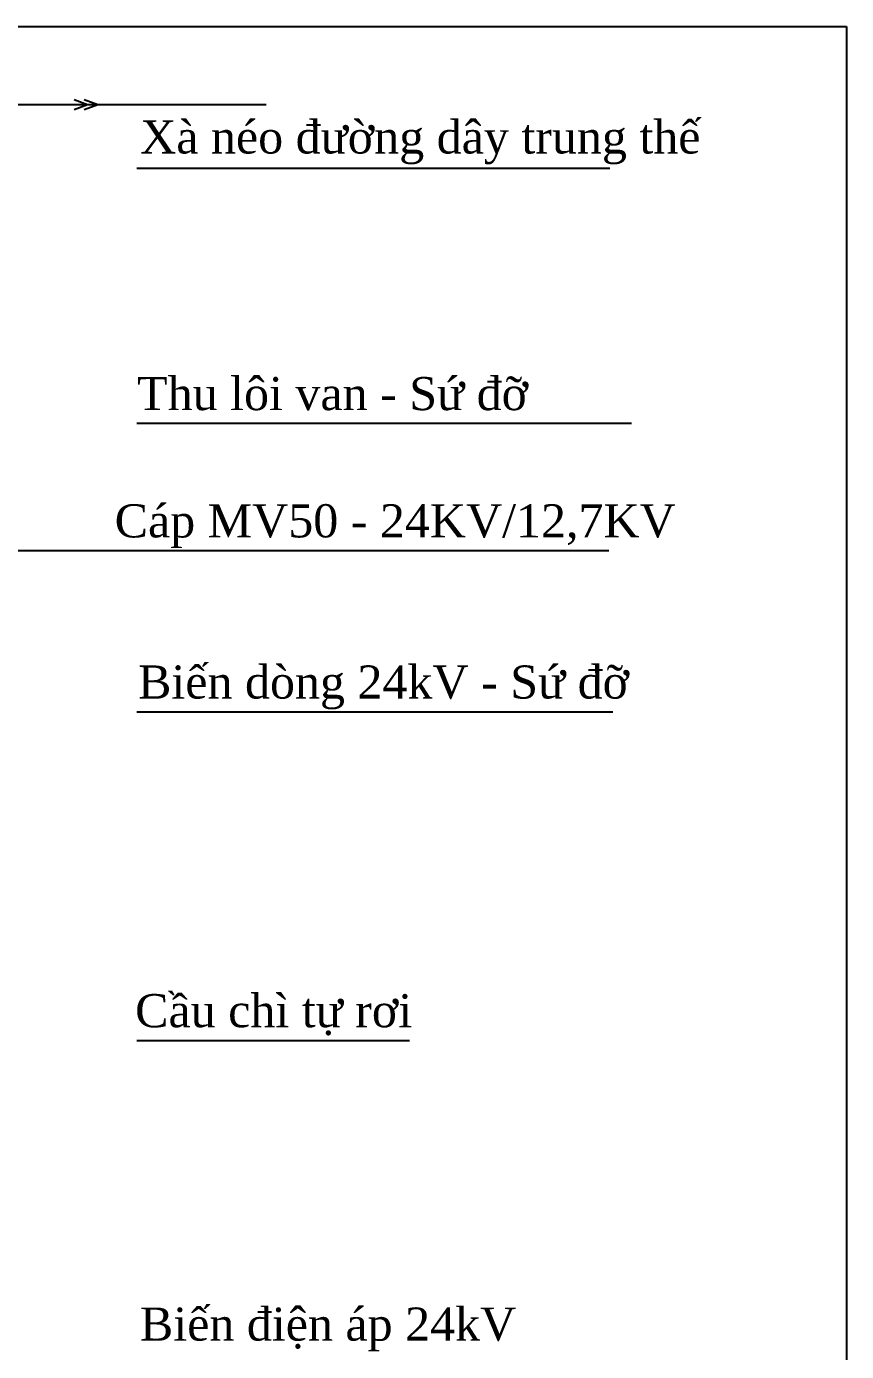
# Model space of a CAD drawing. Header units: inches. Extents: x -246336 to 136055, y -106871 to 69513.
# Drawn here: x 3389 to 6362, y 64713 to 69513 of the extents above; entities that cross this region are included whole.
import ezdxf

# ---------------------------------------------------------------- set-up
doc = ezdxf.new("R2010")
doc.units = ezdxf.units.IN
doc.header["$MEASUREMENT"] = 0
doc.layers.add('XA-TT1', color=7, linetype='Continuous')
doc.styles.add('VIET25', font='VNTIME_0.TTF', dxfattribs={"height": 2.5})

msp = doc.modelspace()

# ---------------------------------------------------------------- linework, layer by layer
at = {"color": 1}
for p, q in [((-4888.29, 69513.263), (6361.71, 69513.263)), ((6361.71, 69513.263), (6361.71, 52013.263))]:
    msp.add_line(p, q, dxfattribs=at)
at = {"layer": 'XA-TT1'}
for p, q in [((-4888.29, 69513.263), (6361.71, 69513.263)), ((6361.71, 69513.263), (6361.71, 52013.263)), ((3561.651, 69249.34), (3610.579, 69230.735)), ((3561.651, 69212.131), (3610.579, 69230.735)), ((3598.487, 69249.34), (3647.414, 69230.735)), ((3598.487, 69212.131), (3647.414, 69230.735)), ((3789.417, 68999.682), (5503.16, 68999.682)), ((3789.417, 68075.832), (5581.77, 68075.832)), ((2674.338, 67614.794), (5500.366, 67614.794)), ((3789.417, 67030.897), (5515.031, 67030.897)), ((3789.417, 65840.123), (4777.86, 65840.123))]:
    msp.add_line(p, q, dxfattribs=at)
at = {"layer": 'XA-TT1', "color": 2}
msp.add_line((2615.686, 69231.528), (4258.038, 69230.735), dxfattribs=at)

# ---------------------------------------------------------------- texts
at = {"layer": 'XA-TT1', "style": 'VIET25'}
for s, p in [('Xµ nÐo ®\xadêng d©y trung thÕ', (3801.058, 69053.117)), ('Thu l«i van - Sø ®ì', (3789.983, 68123.367)), ('C¸p MV50 - 24KV/12,7KV', (3708.579, 67662.329)), ('BiÕn dßng 24kV - Sø ®ì', (3793.447, 67078.432)), ('CÇu ch× tù r¬i', (3782.768, 65887.657)), ('BiÕn ®iÖn ¸p 24kV', (3800.198, 64752.21))]:
    msp.add_text(s, height=120, dxfattribs=at).set_placement(p)

doc.saveas('drawing.dxf')
